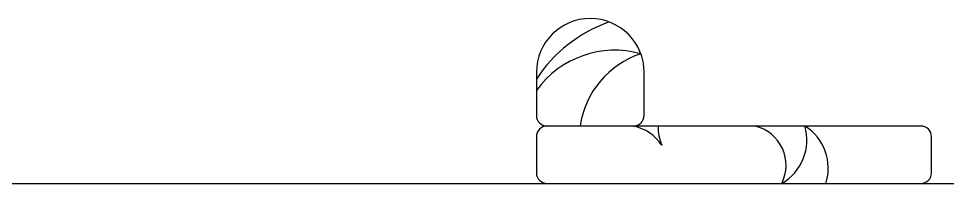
# Model space of a CAD drawing. Header units: inches. Extents: x 10 to 52.5, y 12.2 to 37.
# Drawn here: x 38.479 to 39.772, y 33.564 to 33.794 of the extents above; entities that cross this region are included whole.
import ezdxf

# ---------------------------------------------------------------- set-up
doc = ezdxf.new("R2010")
doc.units = ezdxf.units.IN
doc.header["$MEASUREMENT"] = 0
doc.layers.add('02', color=2, linetype='Continuous')
doc.layers.add('1', color=1, linetype='Continuous')

msp = doc.modelspace()

# ---------------------------------------------------------------- linework, layer by layer
at = {"layer": '02'}
for p, q in [((39.275, 33.7941), (39.275, 33.7941)), ((39.2, 33.7191), (39.2, 33.6591)), ((39.35, 33.6591), (39.35, 33.7191)), ((39.735, 33.6441), (39.215, 33.6441)), ((39.2, 33.6291), (39.2, 33.5791)), ((39.75, 33.5791), (39.75, 33.6291)), ((39.215, 33.5641), (39.735, 33.5641))]:
    msp.add_line(p, q, dxfattribs=at)
for centre, radius, start, end in [((39.275, 33.7191), 0.075, 0, 180), ((39.3697, 33.5981), 0.2031, 109.6749, 146.703), ((39.3092, 33.6154), 0.1345, 74.4327, 144.3253), ((39.3854, 33.6254), 0.1261, 108.5052, 171.4909), ((39.215, 33.6591), 0.015, 180, 270), ((39.335, 33.6591), 0.015, 270, 0), ((39.215, 33.6291), 0.015, 90, 180), ((39.3224, 33.5824), 0.0629, 33.7237, 78.5255), ((39.4211, 33.6401), 0.0516, 175.5542, 206.1006), ((39.4913, 33.5894), 0.0562, 333.1812, 76.3626), ((39.5065, 33.6248), 0.07, 299.9403, 16.0085), ((39.5373, 33.5856), 0.0689, 341.7951, 58.0014), ((39.735, 33.6291), 0.015, 0, 90), ((39.215, 33.5791), 0.015, 180, 270), ((39.735, 33.5791), 0.015, 270, 0)]:
    msp.add_arc(centre, radius, start, end, dxfattribs=at)
at = {"layer": '1'}
msp.add_line((32.3342, 33.5641), (52.1649, 33.5641), dxfattribs=at)

doc.saveas('drawing.dxf')
